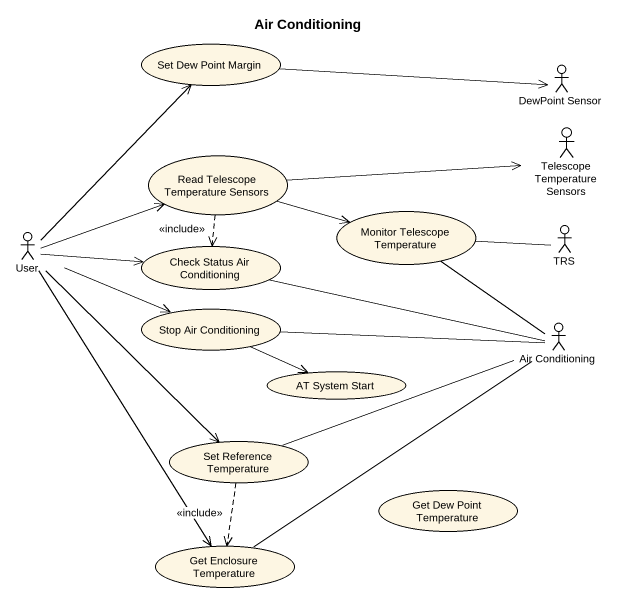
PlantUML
@startuml
title Air Conditioning
usecase "Set Dew Point Margin" as Set_Dew_Point_Margin
actor "DewPoint Sensor" as DewPoint_Sensor
actor "Telescope Temperature Sensors" as Telescope_Temperature
usecase "Read Telescope Temperature Sensors" as Read_Telescope_Temperature
actor User
usecase "Monitor Telescope Temperature" as Monitor_Telescope
actor TRS
usecase "Check Status Air Conditioning" as Check_Status_Air
usecase "Stop Air Conditioning" as Stop_Air_Conditioning
actor "Air Conditioning" as Air_Conditioning
usecase "AT System Start" as AT_System_Start
usecase "Set Reference Temperature" as Set_Reference_Temperature
usecase "Get Dew Point Temperature" as Get_Dew_Point_Temperature
usecase "Get Enclosure Temperature" as Get_Enclosure_Temperature
Set_Dew_Point_Margin -right-> DewPoint_Sensor
Read_Telescope_Temperature -right-> Telescope_Temperature
Read_Telescope_Temperature ..> Check_Status_Air : <<include>>
User -up-> Set_Dew_Point_Margin
User -right-> Read_Telescope_Temperature
User -right-> Check_Status_Air
User -right-> Stop_Air_Conditioning
User --> Set_Reference_Temperature
User --> Get_Enclosure_Temperature
Monitor_Telescope <-left- Read_Telescope_Temperature
Monitor_Telescope -- Air_Conditioning
TRS -left- Monitor_Telescope
Check_Status_Air -right- Air_Conditioning
Stop_Air_Conditioning -right- Air_Conditioning
AT_System_Start <-left- Stop_Air_Conditioning
Set_Reference_Temperature -right- Air_Conditioning
Set_Reference_Temperature ..> Get_Enclosure_Temperature : <<include>>
Get_Enclosure_Temperature -up- Air_Conditioning
@enduml
